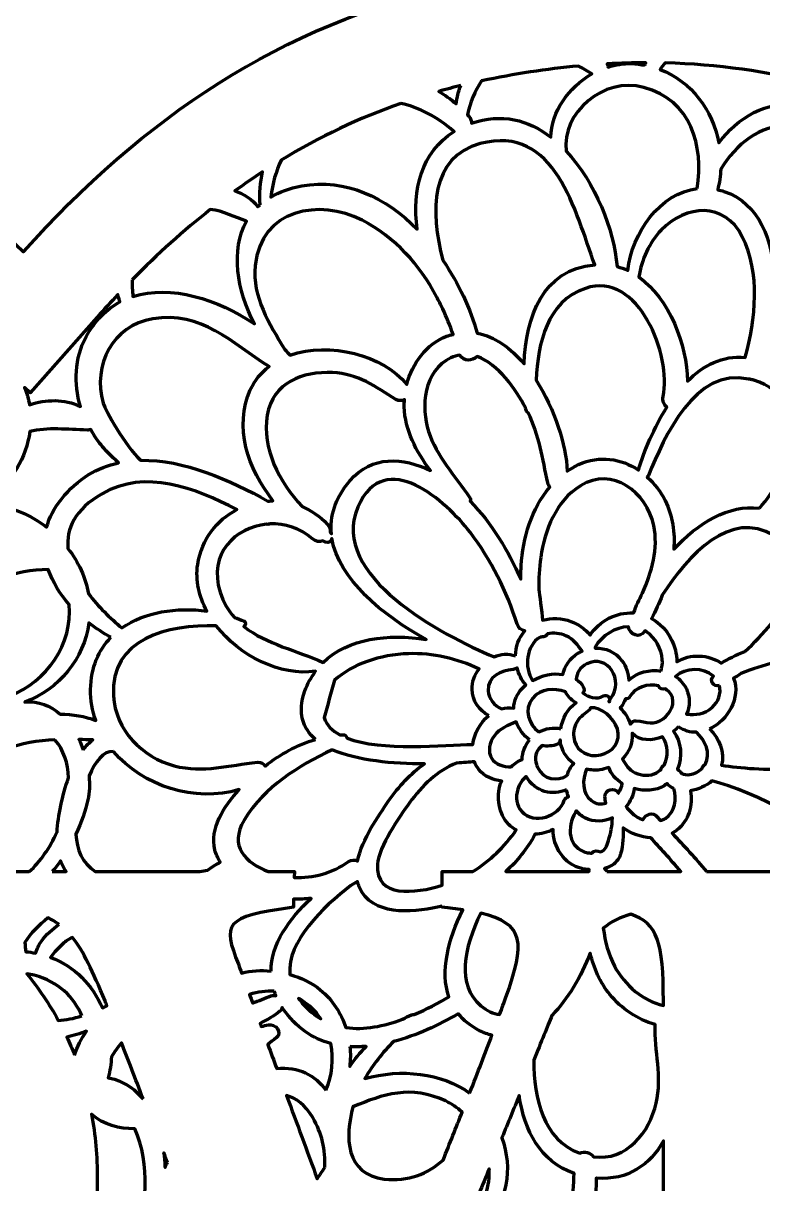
# Model space of a CAD drawing. Extents: x -491 to 5386, y -726 to 879.
# Drawn here: x 3975 to 4216.6, y -333.8 to 45.5 of the extents above; entities that cross this region are included whole.
import ezdxf

# ---------------------------------------------------------------- set-up
doc = ezdxf.new("R2010")
doc.units = 0
doc.header["$MEASUREMENT"] = 0
doc.layers.add('Layer 1', color=7, linetype='Continuous', lineweight=0)

# ---------------------------------------------------------------- blocks, each defined once
blk = doc.blocks.new('Block_2')
at = {"layer": 'Layer 1', "color": 250, "lineweight": 70, "true_color": 0x231f20}
for points, knots in [([(4412.77, -141.17), (4388.6, -13.6), (4297.11, 64.76), (4178.92, 64.76), (4158.4, 64.76), (4137.09, 62.4), (4115.17, 57.52), (4059.67, 45.18), (4013.92, 14.6), (3975.11, -29.24), (3961.27, -16.28), (3950.75, -5.93), (3939.7, 3.82), (3895.66, 42.69), (3834.04, 64.51), (3771.94, 64.51), (3670.83, 64.51), (3568.43, 6.68), (3538.49, -129.48), (3516.86, -227.86), (3541.91, -316.24), (3591.65, -399.45), (3679.93, -547.12), (3812.17, -645.63), (3961.42, -724.11), (3964.51, -725.74), (3968.66, -726.47), (3972.99, -726.47), (3978.8, -726.47), (3984.95, -725.15), (3989.34, -722.88), (4123.92, -653.35), (4243.84, -565.18), (4331.52, -439.6), (4393.74, -350.49), (4434.19, -254.19), (4412.77, -141.17)], [0, 0, 0, 0, 1, 1, 1, 2, 2, 2, 3, 3, 3, 4, 4, 4, 5, 5, 5, 6, 6, 6, 7, 7, 7, 8, 8, 8, 9, 9, 9, 10, 10, 10, 11, 11, 11, 12, 12, 12, 12]), ([(4124.73, 26.69), (4135.38, 28.96), (4145.97, 30.58), (4156.4, 31.54), (4157.83, 30.71), (4159.27, 29.83), (4160.76, 28.94), (4153.08, 24.58), (4147.54, 16.59), (4147.32, 8.3), (4140.04, 13.9), (4131.24, 16.3), (4121.42, 12.83), (4121.41, 13.61), (4121.17, 14.42), (4120.51, 15.17), (4120.38, 15.32), (4120.23, 15.43), (4120.1, 15.57), (4120.92, 19.59), (4122.45, 23.43), (4124.73, 26.69)], [0, 0, 0, 0, 1, 1, 1, 2, 2, 2, 3, 3, 3, 4, 4, 4, 5, 5, 5, 6, 6, 6, 7, 7, 7, 7]), ([(4178.09, 31.8), (4176.67, 32.06), (4175.24, 32.3), (4173.72, 32.35), (4171.06, 32.44), (4168.5, 31.94), (4166.02, 31.19), (4166, 31.54), (4165.92, 31.89), (4165.77, 32.24), (4170, 32.48), (4174.21, 32.6), (4178.37, 32.61), (4178.27, 32.34), (4178.17, 32.07), (4178.09, 31.8)], [0, 0, 0, 0, 1, 1, 1, 2, 2, 2, 3, 3, 3, 4, 4, 4, 5, 5, 5, 5]), ([(4233.84, 25.65), (4234.4, 23.34), (4234.47, 20.83), (4233.9, 18.15), (4233.76, 17.97), (4233.57, 17.85), (4233.44, 17.67), (4231.85, 18.29), (4230.26, 18.74), (4228.72, 18.95), (4217.87, 20.37), (4208.33, 14.73), (4202.24, 6.39), (4200.2, 17.08), (4193.29, 26.54), (4183.01, 30.43), (4183.5, 31.12), (4184.1, 31.84), (4184.73, 32.54), (4201.78, 32.11), (4218.21, 29.79), (4233.84, 25.65)], [0, 0, 0, 0, 1, 1, 1, 2, 2, 2, 3, 3, 3, 4, 4, 4, 5, 5, 5, 6, 6, 6, 7, 7, 7, 7]), ([(4195.17, -8.47), (4182.94, -9.89), (4173.92, -22.99), (4172.48, -35.28), (4171.36, -34.75), (4170.18, -34.35), (4168.97, -34.02), (4167.93, -21.85), (4161.86, -6.47), (4152.37, 3.68), (4150.75, 16.2), (4164.52, 28.15), (4177.69, 24.57), (4193.29, 20.32), (4197.26, 5.56), (4195.17, -8.47)], [0, 0, 0, 0, 1, 1, 1, 2, 2, 2, 3, 3, 3, 4, 4, 4, 5, 5, 5, 5]), ([(4117.91, 25.16), (4117.19, 23.24), (4116.67, 21.24), (4116.38, 19.2), (4114.57, 20.78), (4112.69, 22.12), (4110.75, 23.27), (4113.12, 23.94), (4115.51, 24.58), (4117.91, 25.16)], [0, 0, 0, 0, 1, 1, 1, 2, 2, 2, 3, 3, 3, 3]), ([(4098.34, 19.34), (4104.3, 17.94), (4110.21, 14.98), (4115.58, 10.24), (4115.64, 10.18), (4115.72, 10.17), (4115.78, 10.12), (4104.89, 3.42), (4102.1, -8.93), (4103.64, -21.76), (4093.47, -11.5), (4080.42, -5), (4065.94, -7.62), (4061.93, -8.34), (4058.65, -9.63), (4055.88, -11.27), (4056.37, -6.85), (4057.54, -2.83), (4059.23, 0.77), (4071.79, 8.4), (4084.8, 14.58), (4098.34, 19.34)], [0, 0, 0, 0, 1, 1, 1, 2, 2, 2, 3, 3, 3, 4, 4, 4, 5, 5, 5, 6, 6, 6, 7, 7, 7, 7]), ([(4124.3, 6.18), (4148.82, 12.67), (4155.28, -16.03), (4161.69, -33.41), (4144.42, -34.89), (4139.28, -50.63), (4138.59, -65.8), (4134.24, -60.64), (4129.05, -56.87), (4123.31, -55.81), (4121.12, -47.87), (4117.23, -39.48), (4112.05, -31.94), (4107.9, -15.92), (4107.88, 1.83), (4124.3, 6.18)], [0, 0, 0, 0, 1, 1, 1, 2, 2, 2, 3, 3, 3, 4, 4, 4, 5, 5, 5, 5]), ([(4220.38, -38.29), (4219.8, -25.42), (4215.56, -13.34), (4203.87, -9.43), (4203.18, -9.2), (4202.51, -9.07), (4201.84, -8.91), (4202.42, -6.68), (4202.74, -4.4), (4202.86, -2.12), (4207.76, 5.85), (4215.55, 12.4), (4225.26, 12.11), (4231.01, 11.94), (4236.13, 8.89), (4239.71, 4.54), (4243.64, -0.23), (4243.44, -4.81), (4243.75, -10.43), (4233.82, -16.26), (4225.53, -26.81), (4220.38, -38.29)], [0, 0, 0, 0, 1, 1, 1, 2, 2, 2, 3, 3, 3, 4, 4, 4, 5, 5, 5, 6, 6, 6, 7, 7, 7, 7]), ([(4052.37, -13.8), (4052.12, -14.02), (4051.83, -14.21), (4051.59, -14.44), (4049.7, -11.97), (4047.09, -10.3), (4044.1, -9.29), (4047.08, -7.13), (4050.09, -5.05), (4053.13, -3.07), (4052.4, -6.46), (4052.12, -10.06), (4052.37, -13.8)], [0, 0, 0, 0, 1, 1, 1, 2, 2, 2, 3, 3, 3, 4, 4, 4, 4]), ([(4113.26, -56.78), (4106.62, -59.32), (4102.09, -65.65), (4100.3, -72.52), (4092.56, -62.78), (4075.01, -58.5), (4062.17, -62.96), (4061.64, -62.34), (4061.02, -61.74), (4060.45, -61.13), (4055.37, -52.75), (4049.73, -43.99), (4050.76, -33.71), (4052.62, -15.25), (4071.77, -11.66), (4085.66, -18.84), (4096.48, -24.43), (4104.52, -33.49), (4110.12, -43.96), (4110.72, -45.28), (4111.35, -46.54), (4112, -47.78), (4113.27, -50.52), (4114.45, -53.31), (4115.41, -56.18), (4114.69, -56.36), (4113.99, -56.5), (4113.26, -56.78)], [0, 0, 0, 0, 1, 1, 1, 2, 2, 2, 3, 3, 3, 4, 4, 4, 5, 5, 5, 6, 6, 6, 7, 7, 7, 8, 8, 8, 9, 9, 9, 9]), ([(4209.86, -24.24), (4215.88, -36.04), (4214.26, -51.15), (4210.83, -63.73), (4203.45, -62.96), (4197.14, -66.27), (4191.92, -71.5), (4191.85, -59.39), (4186.01, -44.47), (4176.04, -37.4), (4177.05, -31.72), (4179.33, -26.33), (4183.4, -22.11), (4191.55, -13.66), (4204.03, -12.82), (4209.86, -24.24)], [0, 0, 0, 0, 1, 1, 1, 2, 2, 2, 3, 3, 3, 4, 4, 4, 5, 5, 5, 5]), ([(4010.6, -38.29), (4018.91, -29.85), (4027.4, -22.2), (4036.1, -15.34), (4040.41, -15.76), (4043.99, -17.91), (4047.95, -19.14), (4042.69, -28.56), (4044.75, -41.76), (4050.49, -52.75), (4038.58, -44.67), (4023.17, -39.8), (4010.83, -43.79), (4010.6, -41.95), (4010.52, -40.11), (4010.6, -38.29)], [0, 0, 0, 0, 1, 1, 1, 2, 2, 2, 3, 3, 3, 4, 4, 4, 5, 5, 5, 5]), ([(4184.04, -76.42), (4183.72, -77.95), (4184.31, -79.16), (4185.23, -79.98), (4180.99, -86.65), (4177.86, -94.24), (4175.92, -100.5), (4170.31, -96.75), (4163.32, -95.58), (4156.4, -98.74), (4155.08, -99.34), (4153.87, -100.1), (4152.7, -100.89), (4152.34, -92.32), (4148.58, -80.58), (4142.52, -71.16), (4143.19, -58.87), (4146, -45.49), (4158.6, -41.15), (4176.22, -35.07), (4186.78, -63.41), (4184.04, -76.42)], [0, 0, 0, 0, 1, 1, 1, 2, 2, 2, 3, 3, 3, 4, 4, 4, 5, 5, 5, 6, 6, 6, 7, 7, 7, 7]), ([(3999.17, -50.54), (4001.4, -48.02), (4003.64, -45.57), (4005.9, -43.17), (4006.09, -43.97), (4006.31, -44.77), (4006.58, -45.55), (4002.24, -47.88), (3998.45, -51.57), (3995.56, -56.92), (3991.72, -64.05), (3991.44, -72.21), (3993.69, -79.71), (3988.34, -77.26), (3982.47, -77.34), (3977, -79.16), (3976.68, -77.27), (3976.16, -75.4), (3975.44, -73.57), (3975.44, -73.57), (3977.26, -75.28), (3977.26, -75.28), (3977.26, -75.28), (3999.17, -50.54), (3999.17, -50.54)], [0, 0, 0, 0, 1, 1, 1, 2, 2, 2, 3, 3, 3, 4, 4, 4, 5, 5, 5, 6, 6, 6, 7, 7, 7, 8, 8, 8, 8]), ([(4017.3, -51.07), (4033.01, -48.31), (4043.33, -59.07), (4055.27, -66.67), (4052.71, -68.65), (4050.57, -71.15), (4049.15, -74.32), (4043.8, -86.21), (4048.27, -100.12), (4056.57, -110.54), (4056, -110.54), (4055.45, -110.65), (4054.89, -110.68), (4042.63, -103.77), (4027.41, -97.01), (4013.32, -97.33), (4008.15, -92.39), (4001.85, -81.08), (4001.15, -78.67), (3997.5, -66.06), (4004.15, -53.37), (4017.3, -51.07)], [0, 0, 0, 0, 1, 1, 1, 2, 2, 2, 3, 3, 3, 4, 4, 4, 5, 5, 5, 6, 6, 6, 7, 7, 7, 7]), ([(4146.35, -104.73), (4146.48, -105.29), (4146.73, -105.72), (4147.03, -106.07), (4141.1, -113.09), (4138.14, -122.82), (4137.66, -131.75), (4137.61, -132.66), (4137.53, -134.24), (4137.49, -136.13), (4133.43, -126.79), (4127.97, -117.93), (4120.98, -110.68), (4121.11, -110.29), (4121.08, -109.84), (4120.76, -109.38), (4116.01, -102.47), (4110.02, -96), (4107.37, -87.86), (4104.81, -80), (4105.83, -67.85), (4114.65, -63.83), (4115.66, -63.36), (4116.65, -63.1), (4117.64, -62.94), (4118.88, -65.08), (4121.67, -64.97), (4123.26, -63.43), (4130.22, -65.81), (4135.89, -74.18), (4139.08, -80.12), (4139.1, -80.27), (4139.11, -80.44), (4139.13, -80.59), (4139.19, -81.17), (4139.51, -81.54), (4139.91, -81.79), (4143.54, -89.14), (4144.59, -96.79), (4146.35, -104.73)], [0, 0, 0, 0, 1, 1, 1, 2, 2, 2, 3, 3, 3, 4, 4, 4, 5, 5, 5, 6, 6, 6, 7, 7, 7, 8, 8, 8, 9, 9, 9, 10, 10, 10, 11, 11, 11, 12, 12, 12, 13, 13, 13, 13]), ([(4076.05, -68.66), (4084.29, -69.01), (4090.09, -73.29), (4096.73, -77.43), (4097.63, -77.98), (4098.66, -77.91), (4099.53, -77.48), (4099.48, -78.28), (4099.41, -79.07), (4099.44, -79.86), (4099.69, -87.4), (4103.28, -94.51), (4108.01, -100.69), (4099.19, -96.35), (4088.77, -95.57), (4081.67, -104.01), (4076.75, -109.85), (4075.11, -115.69), (4075.65, -121.34), (4075.56, -121.16), (4075.43, -121), (4075.28, -120.85), (4075.37, -119.99), (4075.13, -119.06), (4074.32, -118.21), (4071.85, -115.61), (4069.03, -113.74), (4066.06, -112.47), (4058.55, -104.25), (4052.9, -93.57), (4054.71, -82.6), (4056.48, -71.78), (4066.28, -68.24), (4076.05, -68.66)], [0, 0, 0, 0, 1, 1, 1, 2, 2, 2, 3, 3, 3, 4, 4, 4, 5, 5, 5, 6, 6, 6, 7, 7, 7, 8, 8, 8, 9, 9, 9, 10, 10, 10, 11, 11, 11, 11]), ([(4215.46, -113.01), (4205.4, -111.64), (4195.35, -117.89), (4187.49, -126.38), (4187.91, -120.99), (4187.22, -115.6), (4184.67, -110.51), (4183.18, -107.55), (4181.17, -104.97), (4178.84, -102.83), (4178.97, -102.67), (4179.1, -102.51), (4179.19, -102.29), (4184.49, -89.53), (4194.33, -66.88), (4211.94, -70.77), (4212.06, -70.81), (4212.17, -70.82), (4212.29, -70.85), (4212.75, -70.96), (4213.19, -71.01), (4213.66, -71.15), (4234.06, -77.53), (4225.38, -101.84), (4215.46, -113.01)], [0, 0, 0, 0, 1, 1, 1, 2, 2, 2, 3, 3, 3, 4, 4, 4, 5, 5, 5, 6, 6, 6, 7, 7, 7, 8, 8, 8, 8]), ([(3995.94, -87.44), (3996.34, -87.45), (3996.7, -87.4), (3997.02, -87.29), (3998.03, -89.05), (3999.14, -90.75), (4000.42, -92.31), (4001.59, -93.72), (4003.69, -96.02), (4006.14, -98.14), (3999.26, -99.66), (3992.84, -103.27), (3987.45, -109.99), (3985.01, -113.01), (3983.48, -116.11), (3982.63, -119.21), (3977.45, -115.19), (3971.28, -112.51), (3964.91, -111.94), (3964.6, -111.16), (3964.35, -110.37), (3964.17, -109.56), (3971.28, -104.4), (3975.99, -96.41), (3977.13, -87.95), (3982.84, -86.45), (3989.45, -87.3), (3995.94, -87.44)], [0, 0, 0, 0, 1, 1, 1, 2, 2, 2, 3, 3, 3, 4, 4, 4, 5, 5, 5, 6, 6, 6, 7, 7, 7, 8, 8, 8, 9, 9, 9, 9]), ([(4135.79, -161.29), (4133.45, -160.39), (4130.98, -160.64), (4128.77, -161.59), (4111.97, -154.57), (4074.7, -135.02), (4084.3, -112.69), (4093.05, -92.33), (4113.39, -110.99), (4120.95, -120.85), (4127.91, -129.94), (4132.88, -140.01), (4136.34, -150.92), (4136.76, -152.26), (4137.79, -152.9), (4138.88, -153.03), (4136.82, -155.34), (4135.82, -158.28), (4135.79, -161.29)], [0, 0, 0, 0, 1, 1, 1, 2, 2, 2, 3, 3, 3, 4, 4, 4, 5, 5, 5, 6, 6, 6, 6]), ([(4000.73, -108.27), (4014.95, -100.05), (4030.98, -106.37), (4044.8, -113.46), (4038.31, -116.84), (4033.24, -123.03), (4031.98, -131.42), (4031.19, -136.67), (4032.42, -141.86), (4034.94, -146.61), (4025.15, -145.3), (4014.67, -146.88), (4007.21, -152.11), (4003.34, -148.91), (3999.46, -145.1), (3996.32, -141), (3995.4, -135.66), (3993, -130.56), (3989.59, -126.15), (3988.96, -119.7), (3991.85, -113.4), (4000.73, -108.27)], [0, 0, 0, 0, 1, 1, 1, 2, 2, 2, 3, 3, 3, 4, 4, 4, 5, 5, 5, 6, 6, 6, 7, 7, 7, 7]), ([(4180.93, -118.61), (4182.57, -126.23), (4180.31, -133.7), (4177.28, -140.76), (4176.14, -142.91), (4175.19, -145.02), (4174.43, -147.04), (4174.4, -147.1), (4174.37, -147.17), (4174.34, -147.23), (4168.76, -146.89), (4163.22, -149.82), (4160.16, -154.49), (4158.57, -152.43), (4156.13, -150.85), (4153.91, -149.99), (4150.95, -148.83), (4147.64, -148.72), (4144.61, -149.62), (4144.49, -146.73), (4143.48, -140.93), (4143.45, -139.69), (4143.36, -136.1), (4143.53, -132.6), (4144.05, -129.05), (4145.34, -120.12), (4148.93, -110.62), (4157.03, -105.63), (4167.52, -99.16), (4178.6, -107.78), (4180.93, -118.61)], [0, 0, 0, 0, 1, 1, 1, 2, 2, 2, 3, 3, 3, 4, 4, 4, 5, 5, 5, 6, 6, 6, 7, 7, 7, 8, 8, 8, 9, 9, 9, 10, 10, 10, 10]), ([(4210.71, -159.84), (4207.75, -160.96), (4205.1, -162.23), (4202.97, -163.64), (4198.79, -160.74), (4192.81, -160.47), (4188.53, -163.21), (4188.48, -161.86), (4188.3, -160.54), (4188.02, -159.4), (4186.94, -155.07), (4184.16, -151.2), (4180.26, -149.02), (4181.53, -146.57), (4182.69, -144), (4183.74, -141.37), (4192.26, -128.23), (4206, -113.25), (4220.27, -121.92), (4235.59, -131.24), (4222.66, -148.92), (4210.71, -159.84)], [0, 0, 0, 0, 1, 1, 1, 2, 2, 2, 3, 3, 3, 4, 4, 4, 5, 5, 5, 6, 6, 6, 7, 7, 7, 7]), ([(4069.53, -123), (4070.62, -123.95), (4071.84, -124.04), (4072.88, -123.68), (4073.15, -123.81), (4073.42, -123.96), (4073.7, -124.08), (4074.83, -124.55), (4075.58, -123.85), (4075.81, -122.93), (4078.07, -136.1), (4092.34, -148.04), (4106.64, -155.94), (4094.34, -153.87), (4081.06, -155.56), (4072.96, -163.37), (4064.61, -159.59), (4054.34, -157.39), (4047.09, -151.66), (4047.69, -151.15), (4047.92, -150.24), (4047, -149.85), (4046.02, -149.43), (4045, -149.07), (4043.97, -148.71), (4041.96, -146.46), (4040.33, -143.78), (4039.29, -140.43), (4035.39, -127.86), (4044.21, -119.24), (4054.45, -118.25), (4054.84, -118.29), (4055.21, -118.23), (4055.57, -118.13), (4060.39, -117.94), (4065.42, -119.43), (4069.53, -123)], [0, 0, 0, 0, 1, 1, 1, 2, 2, 2, 3, 3, 3, 4, 4, 4, 5, 5, 5, 6, 6, 6, 7, 7, 7, 8, 8, 8, 9, 9, 9, 10, 10, 10, 11, 11, 11, 12, 12, 12, 12]), ([(3970.62, -174.25), (3975.14, -160.73), (3967.53, -151.15), (3956.56, -145.96), (3961.72, -136.91), (3972.4, -132.96), (3983.17, -133.07), (3984.58, -137.12), (3986.97, -140.97), (3989.98, -144.41), (3991.25, -157.32), (3982.72, -169.74), (3970.62, -174.25)], [0, 0, 0, 0, 1, 1, 1, 2, 2, 2, 3, 3, 3, 4, 4, 4, 4]), ([(4003.65, -155.17), (3999.66, -159.29), (3997.1, -164.9), (3996.98, -172.26), (3996.93, -175.85), (3997.57, -179.2), (3998.68, -182.35), (3995.18, -181), (3991.21, -180.35), (3987.05, -180.31), (3983.87, -177.55), (3979.99, -175.96), (3975.54, -176.38), (3986.59, -172.23), (3994.8, -162.15), (3996.46, -150.49), (3998.73, -152.26), (4001.15, -153.84), (4003.65, -155.17)], [0, 0, 0, 0, 1, 1, 1, 2, 2, 2, 3, 3, 3, 4, 4, 4, 5, 5, 5, 6, 6, 6, 6]), ([(4070.47, -188.55), (4064.49, -190.29), (4058.95, -193.41), (4053.99, -197.25), (4053.52, -196.47), (4052.71, -195.94), (4051.57, -196.04), (4042.11, -196.89), (4033.9, -199.73), (4024.3, -197.18), (4013.81, -194.4), (4005.15, -185.44), (4004.43, -174.33), (4003.22, -155.64), (4022.34, -151.01), (4038, -151.41), (4045.64, -161.28), (4058.96, -167.95), (4070.5, -166.28), (4069.09, -168.19), (4067.84, -170.26), (4066.98, -172.73), (4064.48, -179.91), (4066.28, -184.97), (4070.47, -188.55)], [0, 0, 0, 0, 1, 1, 1, 2, 2, 2, 3, 3, 3, 4, 4, 4, 5, 5, 5, 6, 6, 6, 7, 7, 7, 8, 8, 8, 8]), ([(4143.8, -155.1), (4144.26, -155.1), (4144.75, -155.05), (4145.28, -154.9), (4145.71, -154.78), (4146.02, -154.45), (4146.25, -154.06), (4148.24, -153.61), (4150.4, -153.88), (4152.28, -154.69), (4154.86, -155.79), (4156.02, -157.73), (4157.57, -159.72), (4157.1, -159.92), (4156.62, -160.14), (4156.18, -160.41), (4153.64, -161.97), (4151.84, -164.55), (4151.28, -167.32), (4148.01, -166.81), (4144.37, -167.62), (4141.38, -169.3), (4138.56, -164.88), (4139.17, -158.03), (4143.8, -155.1)], [0, 0, 0, 0, 1, 1, 1, 2, 2, 2, 3, 3, 3, 4, 4, 4, 5, 5, 5, 6, 6, 6, 7, 7, 7, 8, 8, 8, 8]), ([(4183.32, -166.2), (4179.58, -165.6), (4175.54, -166.6), (4172.83, -169.18), (4172.67, -166.95), (4171.95, -164.75), (4170.53, -162.83), (4168.41, -159.97), (4165.14, -158.6), (4161.83, -158.71), (4161.83, -158.6), (4161.79, -158.5), (4161.78, -158.4), (4164.09, -154.57), (4168.36, -151.86), (4172.72, -151.75), (4172.97, -154.3), (4176.46, -155.88), (4178.04, -153.1), (4178.04, -153.1), (4178.04, -153.1), (4178.04, -153.1), (4178.22, -153.2), (4178.4, -153.25), (4178.57, -153.36), (4181.55, -155.32), (4183.42, -158.89), (4183.74, -162.41), (4183.86, -163.75), (4183.63, -164.99), (4183.32, -166.2)], [0, 0, 0, 0, 1, 1, 1, 2, 2, 2, 3, 3, 3, 4, 4, 4, 5, 5, 5, 6, 6, 6, 7, 7, 7, 8, 8, 8, 9, 9, 9, 10, 10, 10, 10]), ([(4127.04, -180.77), (4124.27, -183.06), (4122.35, -186.61), (4121.83, -190.19), (4112.41, -190.48), (4091.99, -192.42), (4080.75, -188.16), (4080.54, -187.52), (4080.01, -186.97), (4079.27, -187.01), (4078.99, -187.02), (4078.71, -187.07), (4078.43, -187.1), (4075.86, -185.72), (4074, -183.89), (4073.27, -181.44), (4074.41, -177.36), (4075.54, -173.29), (4076.67, -169.21), (4079.81, -166.49), (4083.35, -164.45), (4087.29, -163.08), (4091.61, -161.5), (4096.21, -160.7), (4100.8, -160.54), (4108.83, -160.25), (4116.62, -162.21), (4123.89, -165.5), (4122.43, -167.42), (4121.5, -169.71), (4121.58, -172.12), (4121.7, -176.01), (4123.97, -179.07), (4127.04, -180.77)], [0, 0, 0, 0, 1, 1, 1, 2, 2, 2, 3, 3, 3, 4, 4, 4, 5, 5, 5, 6, 6, 6, 7, 7, 7, 8, 8, 8, 9, 9, 9, 10, 10, 10, 11, 11, 11, 11]), ([(4166.97, -175.02), (4166.67, -175.42), (4166.55, -175.84), (4166.52, -176.25), (4166.45, -176.23), (4166.4, -176.19), (4166.33, -176.17), (4166.87, -175.07), (4165.87, -173.63), (4164.51, -174.35), (4162.22, -175.56), (4159.65, -174.91), (4157.82, -173.31), (4158.22, -172.73), (4158.36, -171.98), (4157.94, -171.33), (4157.3, -170.36), (4156.52, -169.57), (4155.65, -168.95), (4155.64, -166.86), (4156.98, -164.95), (4159.04, -163.9), (4166.02, -160.36), (4171.26, -169.5), (4166.97, -175.02)], [0, 0, 0, 0, 1, 1, 1, 2, 2, 2, 3, 3, 3, 4, 4, 4, 5, 5, 5, 6, 6, 6, 7, 7, 7, 8, 8, 8, 8]), ([(4199.2, -185.15), (4205.11, -182.39), (4209.5, -174.88), (4206.99, -168.58), (4207.78, -168.1), (4208.59, -167.59), (4209.41, -167.03), (4216.78, -164.09), (4224.18, -162.02), (4232.36, -162.33), (4242.56, -162.72), (4258.08, -167.07), (4255.56, -180.52), (4253.37, -192.24), (4241.76, -196.68), (4229.27, -197.92), (4228.86, -197.89), (4228.42, -197.83), (4228.02, -197.8), (4227.33, -197.74), (4226.8, -197.91), (4226.34, -198.15), (4217.8, -198.68), (4209.15, -197.89), (4203.07, -197.03), (4204.19, -192.74), (4202.39, -188.31), (4199.2, -185.15)], [0, 0, 0, 0, 1, 1, 1, 2, 2, 2, 3, 3, 3, 4, 4, 4, 5, 5, 5, 6, 6, 6, 7, 7, 7, 8, 8, 8, 9, 9, 9, 9]), ([(4136.03, -174.7), (4135.5, -175.88), (4135.24, -177.13), (4135.21, -178.39), (4133.82, -178.14), (4132.47, -178.25), (4131.19, -178.6), (4128.87, -177.44), (4127.02, -175.25), (4126.86, -172.65), (4126.58, -167.85), (4131.09, -166.07), (4135.04, -165.7), (4135.5, -165.65), (4135.92, -165.44), (4136.28, -165.16), (4136.84, -167.21), (4137.78, -169.16), (4139.2, -170.77), (4137.84, -171.89), (4136.71, -173.2), (4136.03, -174.7)], [0, 0, 0, 0, 1, 1, 1, 2, 2, 2, 3, 3, 3, 4, 4, 4, 5, 5, 5, 6, 6, 6, 7, 7, 7, 7]), ([(4202.38, -170.98), (4203.11, -173.56), (4202.01, -176.32), (4200, -178.13), (4197.49, -180.38), (4194.73, -180.59), (4191.68, -180.3), (4192.74, -177.7), (4192.9, -174.79), (4191.61, -172.05), (4190.77, -170.3), (4189.52, -168.94), (4188.02, -167.95), (4191.33, -165.07), (4197.11, -164.95), (4200.45, -167.89), (4198.96, -169.22), (4200.45, -171.57), (4202.38, -170.98)], [0, 0, 0, 0, 1, 1, 1, 2, 2, 2, 3, 3, 3, 4, 4, 4, 5, 5, 5, 6, 6, 6, 6]), ([(4184.03, -181.79), (4180.9, -184.07), (4178.61, -182.82), (4175.25, -182.44), (4174.4, -182.34), (4173.68, -182.87), (4173.29, -183.58), (4172.62, -181.52), (4171.47, -179.67), (4169.93, -178.29), (4169.98, -178.23), (4170.04, -178.21), (4170.09, -178.15), (4170.78, -177.26), (4171.31, -176.29), (4171.75, -175.29), (4172.3, -175.31), (4172.84, -175.17), (4173.16, -174.58), (4174.8, -171.52), (4179.02, -170.18), (4182.48, -171.06), (4182.77, -171.99), (4183.82, -172.32), (4184.78, -172.07), (4185.45, -172.54), (4186.06, -173.08), (4186.52, -173.81), (4188.32, -176.67), (4186.47, -180.01), (4184.03, -181.79)], [0, 0, 0, 0, 1, 1, 1, 2, 2, 2, 3, 3, 3, 4, 4, 4, 5, 5, 5, 6, 6, 6, 7, 7, 7, 8, 8, 8, 9, 9, 9, 10, 10, 10, 10]), ([(4150.57, -185.11), (4148.2, -184.52), (4145.63, -184.96), (4143.44, -186.12), (4140.08, -183.68), (4138.42, -178.77), (4141.31, -175.23), (4144.31, -171.57), (4148.25, -171.91), (4152.1, -172.96), (4152.22, -173.18), (4152.29, -173.41), (4152.43, -173.63), (4153.24, -174.87), (4154.35, -175.88), (4155.61, -176.65), (4152.83, -178.23), (4151.14, -181.75), (4150.57, -185.11)], [0, 0, 0, 0, 1, 1, 1, 2, 2, 2, 3, 3, 3, 4, 4, 4, 5, 5, 5, 6, 6, 6, 6]), ([(4156.01, -182.59), (4157.01, -180.92), (4158.58, -180.23), (4159.91, -178.91), (4160.11, -178.71), (4160.18, -178.46), (4160.27, -178.22), (4160.72, -178.26), (4161.17, -178.23), (4161.62, -178.21), (4165.35, -179.18), (4168.98, -182.6), (4169.34, -186.58), (4169.72, -190.79), (4166.08, -193.64), (4162.16, -193.82), (4158.39, -193.99), (4155.17, -191.63), (4154.8, -187.77), (4154.63, -185.99), (4155.08, -184.12), (4156.01, -182.59)], [0, 0, 0, 0, 1, 1, 1, 2, 2, 2, 3, 3, 3, 4, 4, 4, 5, 5, 5, 6, 6, 6, 7, 7, 7, 7]), ([(4140.38, -188.71), (4138.8, -190.56), (4138.03, -192.81), (4137.95, -195.12), (4136.61, -195.56), (4135.44, -196.44), (4134.4, -197.47), (4131.91, -197.63), (4129.21, -196.67), (4128.02, -194.78), (4126.61, -192.53), (4127.37, -189.48), (4128.81, -187.45), (4130.67, -184.83), (4133.29, -184.09), (4136.01, -182.84), (4136.89, -185.15), (4138.43, -187.26), (4140.38, -188.71)], [0, 0, 0, 0, 1, 1, 1, 2, 2, 2, 3, 3, 3, 4, 4, 4, 5, 5, 5, 6, 6, 6, 6]), ([(4189.02, -184.4), (4190.88, -185.76), (4192.88, -186.28), (4194.87, -186.23), (4197.76, -189), (4199.76, -193.03), (4197.72, -196.74), (4197.27, -197.06), (4196.96, -197.53), (4196.74, -198.03), (4195.69, -199.1), (4194.23, -199.82), (4192.78, -200.03), (4191.77, -200.19), (4190.91, -200.01), (4190.1, -199.71), (4189.65, -199.22), (4189.22, -198.72), (4188.67, -198.31), (4190.35, -194.28), (4190.03, -189.39), (4187.41, -185.86), (4187.99, -185.42), (4188.52, -184.92), (4189.02, -184.4)], [0, 0, 0, 0, 1, 1, 1, 2, 2, 2, 3, 3, 3, 4, 4, 4, 5, 5, 5, 6, 6, 6, 7, 7, 7, 8, 8, 8, 8]), ([(3985.34, -188.65), (3988.23, -192), (3989.6, -196.36), (3989.82, -201.08), (3987.66, -206.93), (3986.36, -213.57), (3986.02, -218.86), (3983.72, -223.94), (3980.55, -228.51), (3976.96, -231.76), (3976.96, -231.76), (3967.56, -231.76), (3967.56, -231.76), (3969.61, -221.25), (3964.32, -210.22), (3956.22, -202.08), (3963.46, -192.11), (3974.17, -189.21), (3985.34, -188.65)], [0, 0, 0, 0, 1, 1, 1, 2, 2, 2, 3, 3, 3, 4, 4, 4, 5, 5, 5, 6, 6, 6, 6]), ([(3994.56, -191.92), (3994.15, -190.78), (3993.68, -189.66), (3993.16, -188.57), (3994.69, -188.61), (3996.22, -188.67), (3997.74, -188.74), (3996.61, -189.54), (3995.55, -190.63), (3994.56, -191.92)], [0, 0, 0, 0, 1, 1, 1, 2, 2, 2, 3, 3, 3, 3]), ([(4152.68, -200.35), (4149.48, -202.33), (4144.98, -201.86), (4142.94, -197.66), (4142.76, -197.29), (4142.72, -196.97), (4142.61, -196.62), (4142.59, -196.38), (4142.52, -196.19), (4142.42, -195.98), (4141.94, -193.7), (4142.85, -191.84), (4144.48, -190.57), (4146.11, -190.89), (4147.83, -190.79), (4149.56, -190.08), (4150.23, -189.8), (4150.44, -189.23), (4150.4, -188.7), (4150.41, -188.84), (4150.41, -189), (4150.43, -189.13), (4150.87, -192.31), (4152.52, -194.84), (4154.83, -196.48), (4153.74, -197.54), (4153.07, -198.89), (4152.68, -200.35)], [0, 0, 0, 0, 1, 1, 1, 2, 2, 2, 3, 3, 3, 4, 4, 4, 5, 5, 5, 6, 6, 6, 7, 7, 7, 8, 8, 8, 9, 9, 9, 9]), ([(4173.92, -186.58), (4173.92, -186.57), (4173.91, -186.56), (4173.91, -186.55), (4176.34, -189.21), (4180.44, -189.05), (4183.86, -187.76), (4185.63, -190.42), (4185.89, -194.23), (4184.3, -196.99), (4183.85, -197.28), (4183.52, -197.74), (4183.34, -198.27), (4182.92, -198.71), (4182.44, -199.12), (4181.87, -199.44), (4179.74, -200.67), (4177.08, -200.46), (4174.92, -199.44), (4172.73, -198.4), (4171.72, -196.79), (4170.73, -194.89), (4172.85, -192.77), (4174.15, -189.89), (4173.92, -186.58)], [0, 0, 0, 0, 1, 1, 1, 2, 2, 2, 3, 3, 3, 4, 4, 4, 5, 5, 5, 6, 6, 6, 7, 7, 7, 8, 8, 8, 8]), ([(4004.45, -192.5), (4014.03, -203.82), (4031.13, -209.35), (4045.56, -204.94), (4040.39, -210.56), (4035.9, -217.69), (4037.58, -224.71), (4037.92, -226.13), (4038.58, -227.42), (4039.35, -228.66), (4038, -229.45), (4036.6, -230.32), (4035.15, -231.28), (4034.34, -231.43), (4033.53, -231.59), (4032.72, -231.76), (4032.72, -231.76), (3998.51, -231.76), (3998.51, -231.76), (3994.24, -228.99), (3992.42, -224.52), (3992.17, -219.58), (3994.05, -215.6), (3995.4, -211.66), (3996.11, -208.35), (3996.63, -205.94), (3996.74, -203.25), (3996.48, -200.48), (3998.45, -196.02), (4001.14, -192.18), (4004.45, -192.5)], [0, 0, 0, 0, 1, 1, 1, 2, 2, 2, 3, 3, 3, 4, 4, 4, 5, 5, 5, 6, 6, 6, 7, 7, 7, 8, 8, 8, 9, 9, 9, 10, 10, 10, 10]), ([(4075.95, -191.92), (4084.11, -195.55), (4095.85, -196.56), (4106.03, -196.58), (4101.53, -199.64), (4097.71, -203.83), (4094.35, -208.68), (4090.99, -213.53), (4085.68, -221.11), (4084.23, -228.32), (4083.34, -227.89), (4082.27, -227.84), (4081.16, -228.59), (4075.86, -232.16), (4069.76, -234.03), (4063.51, -233.65), (4063.51, -233.65), (4063.56, -231.76), (4063.56, -231.76), (4063.56, -231.76), (4055.02, -231.76), (4055.02, -231.76), (4047.65, -228.93), (4042.05, -223.38), (4047.17, -214.91), (4053.89, -203.78), (4064.68, -197.4), (4075.95, -191.92)], [0, 0, 0, 0, 1, 1, 1, 2, 2, 2, 3, 3, 3, 4, 4, 4, 5, 5, 5, 6, 6, 6, 7, 7, 7, 8, 8, 8, 9, 9, 9, 9]), ([(4133.58, -216.36), (4134.33, -217.11), (4135.17, -217.68), (4136.05, -218.15), (4132.1, -223.64), (4127.53, -228.27), (4121.86, -231.76), (4121.86, -231.76), (4111.84, -231.76), (4111.84, -231.76), (4111.84, -231.76), (4111.84, -236.23), (4111.84, -236.23), (4103.02, -238.94), (4090.02, -240.58), (4090.73, -229.38), (4091.1, -223.45), (4097.86, -213.95), (4101.18, -209.31), (4105.29, -203.56), (4110.22, -198.88), (4116.55, -196.28), (4118.77, -196.15), (4120.75, -195.99), (4122.35, -195.84), (4122.7, -196.74), (4123.13, -197.61), (4123.76, -198.39), (4125.62, -200.68), (4128.42, -201.93), (4131.28, -202.18), (4131.18, -202.43), (4131.03, -202.68), (4130.94, -202.93), (4129.45, -207.41), (4130.13, -212.94), (4133.58, -216.36)], [0, 0, 0, 0, 1, 1, 1, 2, 2, 2, 3, 3, 3, 4, 4, 4, 5, 5, 5, 6, 6, 6, 7, 7, 7, 8, 8, 8, 9, 9, 9, 10, 10, 10, 11, 11, 11, 12, 12, 12, 12]), ([(4152.48, -205), (4152.6, -205.8), (4152.82, -206.59), (4153.09, -207.37), (4152.53, -207.4), (4151.99, -207.65), (4151.74, -208.41), (4150.02, -213.71), (4141.89, -216.59), (4137.81, -212.13), (4136.01, -210.16), (4135.79, -207.35), (4136.51, -204.87), (4137.04, -203.02), (4138.05, -201.79), (4139.29, -200.68), (4142.24, -205.92), (4148.01, -206.96), (4152.48, -205)], [0, 0, 0, 0, 1, 1, 1, 2, 2, 2, 3, 3, 3, 4, 4, 4, 5, 5, 5, 6, 6, 6, 6]), ([(4165, -207.18), (4165.01, -207.94), (4165.12, -208.68), (4165.27, -209.4), (4163.76, -209.86), (4162.13, -209.71), (4160.64, -208.56), (4157.38, -206.06), (4157.6, -201.71), (4159.03, -198.3), (4160.39, -198.6), (4161.83, -198.69), (4163.3, -198.5), (4164.32, -198.37), (4165.29, -198.09), (4166.23, -197.74), (4166.97, -199.93), (4168.63, -201.65), (4170.66, -202.92), (4170.5, -204.05), (4170.04, -205.17), (4169.39, -206.17), (4169.36, -206.12), (4169.33, -206.07), (4169.3, -206.01), (4168.2, -203.99), (4164.98, -204.92), (4165, -207.18)], [0, 0, 0, 0, 1, 1, 1, 2, 2, 2, 3, 3, 3, 4, 4, 4, 5, 5, 5, 6, 6, 6, 7, 7, 7, 8, 8, 8, 9, 9, 9, 9]), ([(4187.5, -204.64), (4188.69, -207.99), (4187.75, -212.32), (4184.79, -214.37), (4184.29, -214.72), (4183.72, -214.9), (4183.17, -215.08), (4182.83, -214.7), (4182.46, -214.31), (4182.13, -213.93), (4180.52, -212.07), (4178.26, -213.06), (4177.42, -214.8), (4176.76, -214.55), (4176.12, -214.27), (4175.54, -213.93), (4174.01, -213.02), (4172.9, -211.84), (4171.95, -210.52), (4173.3, -208.8), (4174.28, -206.78), (4174.53, -204.62), (4177.93, -205.55), (4181.64, -205.36), (4184.35, -203.68), (4184.7, -203.46), (4184.98, -203.18), (4185.29, -202.93), (4185.9, -203.7), (4186.67, -204.23), (4187.5, -204.64)], [0, 0, 0, 0, 1, 1, 1, 2, 2, 2, 3, 3, 3, 4, 4, 4, 5, 5, 5, 6, 6, 6, 7, 7, 7, 8, 8, 8, 9, 9, 9, 10, 10, 10, 10]), ([(4198.15, -231.76), (4194.65, -227.39), (4190.72, -223.28), (4186.92, -219.22), (4187.42, -218.95), (4187.91, -218.68), (4188.37, -218.32), (4192.38, -215.23), (4193.84, -209.98), (4192.91, -205.33), (4195.49, -204.95), (4198.08, -203.75), (4199.97, -202.11), (4212.6, -205.47), (4240.2, -217.19), (4241.43, -231.76), (4241.43, -231.76), (4198.15, -231.76), (4198.15, -231.76)], [0, 0, 0, 0, 1, 1, 1, 2, 2, 2, 3, 3, 3, 4, 4, 4, 5, 5, 5, 6, 6, 6, 6]), ([(4163.56, -225.33), (4162.64, -224.81), (4161.33, -224.86), (4160.74, -225.72), (4160.26, -225.7), (4159.78, -225.68), (4159.31, -225.58), (4152.88, -224.18), (4152.44, -217.13), (4155.4, -212.4), (4155.51, -212.21), (4155.56, -212.03), (4155.62, -211.85), (4156.45, -212.81), (4157.37, -213.66), (4158.47, -214.22), (4161.51, -215.75), (4164.7, -215.46), (4167.45, -214.15), (4167.46, -214.15), (4167.46, -214.16), (4167.47, -214.17), (4167.34, -216.68), (4166.98, -219.14), (4166.15, -221.62), (4165.55, -223.41), (4165.29, -224.69), (4163.56, -225.33)], [0, 0, 0, 0, 1, 1, 1, 2, 2, 2, 3, 3, 3, 4, 4, 4, 5, 5, 5, 6, 6, 6, 7, 7, 7, 8, 8, 8, 9, 9, 9, 9]), ([(4142.03, -219.84), (4142.09, -219.73), (4142.09, -219.64), (4142.13, -219.53), (4144.18, -219.46), (4146.23, -218.94), (4148.07, -218.02), (4147.97, -223.59), (4151.67, -229.35), (4157.43, -230.79), (4158.16, -230.98), (4158.99, -231.08), (4159.85, -231.13), (4159.83, -231.34), (4159.8, -231.55), (4159.78, -231.76), (4159.78, -231.76), (4158.86, -231.76), (4158.86, -231.76), (4158.86, -231.76), (4132.6, -231.76), (4132.6, -231.76), (4136.35, -228.33), (4139.58, -224.34), (4142.03, -219.84)], [0, 0, 0, 0, 1, 1, 1, 2, 2, 2, 3, 3, 3, 4, 4, 4, 5, 5, 5, 6, 6, 6, 7, 7, 7, 8, 8, 8, 8]), ([(4165.6, -231.76), (4165.45, -231.33), (4165.17, -230.98), (4164.82, -230.71), (4166.63, -230.21), (4168.25, -229.34), (4169.23, -227.89), (4170.68, -225.73), (4170.85, -221.95), (4170.97, -219.44), (4171, -218.78), (4170.95, -218.11), (4170.94, -217.45), (4173.58, -219.35), (4176.81, -220.52), (4180, -220.7), (4182.83, -223.87), (4186.36, -227.64), (4189.83, -231.76), (4189.83, -231.76), (4186.94, -231.76), (4186.94, -231.76), (4186.94, -231.76), (4165.6, -231.76), (4165.6, -231.76)], [0, 0, 0, 0, 1, 1, 1, 2, 2, 2, 3, 3, 3, 4, 4, 4, 5, 5, 5, 6, 6, 6, 7, 7, 7, 8, 8, 8, 8]), ([(3984.48, -231.76), (3985.41, -230.65), (3986.29, -229.49), (3987.13, -228.29), (3987.66, -229.55), (3988.29, -230.7), (3989.03, -231.76), (3989.03, -231.76), (3984.48, -231.76), (3984.48, -231.76)], [0, 0, 0, 0, 1, 1, 1, 2, 2, 2, 3, 3, 3, 3]), ([(4111.84, -243.03), (4111.84, -243.03), (4111.84, -243.43), (4111.84, -243.43), (4114.28, -243.69), (4116.52, -243.97), (4118.56, -244.28), (4113.76, -254.09), (4111.15, -264.49), (4114.04, -272.73), (4110.55, -274.71), (4106.72, -276.75), (4102.73, -278.49), (4102.42, -278.4), (4102.09, -278.4), (4101.79, -278.54), (4100.79, -278.98), (4099.85, -279.52), (4098.89, -280.03), (4092.75, -282.29), (4086.37, -283.61), (4080.39, -282.74), (4078.83, -278.02), (4076.04, -273.7), (4072.02, -270.4), (4069.29, -268.15), (4065.81, -266.44), (4062.03, -265.38), (4061.23, -254.45), (4072.69, -243.54), (4082.04, -236.28), (4082.76, -235.88), (4083.49, -235.48), (4084.19, -235.02), (4084.48, -236.23), (4084.95, -237.38), (4085.64, -238.48), (4090.82, -246.63), (4103.88, -245.03), (4111.84, -243.03)], [0, 0, 0, 0, 1, 1, 1, 2, 2, 2, 3, 3, 3, 4, 4, 4, 5, 5, 5, 6, 6, 6, 7, 7, 7, 8, 8, 8, 9, 9, 9, 10, 10, 10, 11, 11, 11, 12, 12, 12, 13, 13, 13, 13]), ([(4055.93, -264.26), (4052.68, -263.97), (4049.39, -264.17), (4046.31, -264.91), (4045.95, -263.92), (4045.59, -262.96), (4045.26, -262.05), (4040.21, -248.79), (4040.21, -246.59), (4063.25, -243.43), (4063.25, -243.43), (4063.32, -240.73), (4063.32, -240.73), (4065.24, -240.81), (4067.15, -240.74), (4069.04, -240.52), (4061.76, -247.2), (4056.02, -255.51), (4055.93, -264.26)], [0, 0, 0, 0, 1, 1, 1, 2, 2, 2, 3, 3, 3, 4, 4, 4, 5, 5, 5, 6, 6, 6, 6]), ([(4124.47, -275.6), (4116.45, -268.78), (4118.92, -256.81), (4124.41, -245.36), (4138.82, -248.69), (4139.06, -255.14), (4132.67, -272.78), (4132.05, -274.51), (4131.36, -276.42), (4130.61, -278.47), (4128.59, -278.23), (4126.52, -277.35), (4124.47, -275.6)], [0, 0, 0, 0, 1, 1, 1, 2, 2, 2, 3, 3, 3, 4, 4, 4, 4]), ([(4168.18, -262.72), (4166.14, -258.87), (4165.03, -254.62), (4164.46, -250.22), (4167.12, -248.1), (4170.03, -246.7), (4173.44, -245.71), (4182.19, -248.55), (4184.1, -255.03), (4184.1, -274.04), (4184.1, -274.04), (4184.1, -275.5), (4184.1, -275.5), (4177.56, -274.16), (4171.45, -268.91), (4168.18, -262.72)], [0, 0, 0, 0, 1, 1, 1, 2, 2, 2, 3, 3, 3, 4, 4, 4, 5, 5, 5, 5]), ([(3986.72, -249.07), (3984.45, -250.6), (3982.45, -252.39), (3980.91, -254.49), (3980.13, -255.55), (3979.46, -256.96), (3979.02, -258.42), (3977.97, -258.23), (3976.91, -258.05), (3975.81, -257.95), (3975.74, -256.94), (3975.62, -255.93), (3975.47, -254.94), (3977.4, -251.92), (3980.1, -249.34), (3983.04, -246.89), (3984.37, -247.51), (3985.59, -248.23), (3986.72, -249.07)], [0, 0, 0, 0, 1, 1, 1, 2, 2, 2, 3, 3, 3, 4, 4, 4, 5, 5, 5, 6, 6, 6, 6]), ([(3988.95, -254.47), (3989.63, -254.05), (3990.32, -253.65), (3991.04, -253.27), (3994.65, -257.78), (3997.71, -264.35), (4001.71, -274.04), (4001.91, -274.54), (4002.12, -275.07), (4002.33, -275.61), (4001.84, -275.85), (4001.34, -276.09), (4000.84, -276.32), (3997.57, -268.87), (3991.72, -262.74), (3983.93, -259.79), (3985.58, -257.48), (3988.55, -254.71), (3988.95, -254.47)], [0, 0, 0, 0, 1, 1, 1, 2, 2, 2, 3, 3, 3, 4, 4, 4, 5, 5, 5, 6, 6, 6, 6]), ([(4156.82, -323.84), (4144.73, -319.29), (4141.85, -306.11), (4141.75, -293.36), (4144.17, -287.44), (4146.19, -282.49), (4147.69, -278.76), (4152.87, -273.55), (4157.13, -266.13), (4160.21, -258.45), (4161.38, -263.3), (4163.31, -267.91), (4166.63, -271.96), (4170.32, -276.47), (4175.64, -280.11), (4181.39, -281.79), (4181.18, -290.41), (4183.75, -298.78), (4181.76, -307.44), (4179.6, -316.91), (4172.05, -326.57), (4161.29, -324.95), (4160.24, -323.54), (4158.3, -323.15), (4156.82, -323.84)], [0, 0, 0, 0, 1, 1, 1, 2, 2, 2, 3, 3, 3, 4, 4, 4, 5, 5, 5, 6, 6, 6, 7, 7, 7, 8, 8, 8, 8]), ([(3994.17, -278.93), (3991.54, -279.75), (3988.91, -280.3), (3986.43, -280.39), (3983.46, -274.96), (3980.01, -269.87), (3976.16, -265.16), (3976.98, -265.27), (3977.8, -265.43), (3978.61, -265.65), (3986.6, -267.82), (3991.53, -272.75), (3994.17, -278.93)], [0, 0, 0, 0, 1, 1, 1, 2, 2, 2, 3, 3, 3, 4, 4, 4, 4]), ([(4056.99, -270.88), (4057.16, -271.37), (4057.34, -271.87), (4057.55, -272.37), (4057.04, -272.2), (4056.49, -272.14), (4055.91, -272.36), (4053.88, -273.14), (4051.91, -273.96), (4049.94, -274.77), (4049.58, -273.78), (4049.23, -272.83), (4048.88, -271.89), (4051.59, -271.13), (4054.3, -270.73), (4056.99, -270.88)], [0, 0, 0, 0, 1, 1, 1, 2, 2, 2, 3, 3, 3, 4, 4, 4, 5, 5, 5, 5]), ([(4073.84, -303.19), (4070.26, -298.35), (4065.04, -295.41), (4057.78, -296.13), (4056.8, -293.46), (4055.84, -290.84), (4054.9, -288.3), (4055.79, -287.57), (4056.68, -286.85), (4057.59, -286.15), (4059.81, -284.42), (4057.33, -281.37), (4055.08, -281.83), (4054.28, -281.99), (4053.5, -282.19), (4052.74, -282.41), (4052.62, -282.07), (4052.49, -281.72), (4052.36, -281.38), (4054.83, -280.18), (4057.03, -278.83), (4058.84, -277.4), (4059.26, -277.06), (4059.47, -276.64), (4059.6, -276.2), (4059.69, -276.33), (4059.75, -276.45), (4059.83, -276.58), (4064.11, -282.86), (4069.54, -286.39), (4075.5, -287.98), (4076.5, -293.02), (4075.89, -298.41), (4073.84, -303.19)], [0, 0, 0, 0, 1, 1, 1, 2, 2, 2, 3, 3, 3, 4, 4, 4, 5, 5, 5, 6, 6, 6, 7, 7, 7, 8, 8, 8, 9, 9, 9, 10, 10, 10, 11, 11, 11, 11]), ([(4066.61, -275.31), (4065.98, -274.61), (4065.43, -273.91), (4064.94, -273.2), (4066.33, -273.99), (4067.71, -274.99), (4069.07, -276.24), (4070.26, -277.35), (4071.28, -278.57), (4072.15, -279.86), (4070.21, -278.71), (4068.36, -277.21), (4066.61, -275.31)], [0, 0, 0, 0, 1, 1, 1, 2, 2, 2, 3, 3, 3, 4, 4, 4, 4]), ([(4120.8, -304.22), (4111.89, -297.57), (4098.19, -296.02), (4086.6, -299.44), (4089.15, -294.95), (4092.34, -290.96), (4095.93, -287.32), (4103.45, -285.35), (4110.84, -281.91), (4117.11, -278.22), (4118.83, -280.34), (4121.1, -282.22), (4124.06, -283.76), (4125.43, -284.47), (4126.77, -284.93), (4128.08, -285.27), (4125.98, -290.87), (4123.53, -297.23), (4120.8, -304.22)], [0, 0, 0, 0, 1, 1, 1, 2, 2, 2, 3, 3, 3, 4, 4, 4, 5, 5, 5, 6, 6, 6, 6]), ([(3991.76, -291.79), (3990.97, -289.76), (3990.1, -287.78), (3989.19, -285.84), (3991.35, -285.41), (3993.54, -284.74), (3995.7, -283.91), (3993.97, -286.34), (3992.61, -289.03), (3991.76, -291.79)], [0, 0, 0, 0, 1, 1, 1, 2, 2, 2, 3, 3, 3, 3]), ([(4014.15, -306.05), (4011.76, -303.19), (4008.7, -300.96), (4004.8, -299.65), (4004.11, -299.42), (4003.44, -299.29), (4002.77, -299.13), (4003.35, -296.9), (4003.67, -294.62), (4003.78, -292.34), (4004.77, -290.74), (4005.88, -289.2), (4007.08, -287.76), (4009.2, -293.2), (4011.58, -299.38), (4014.15, -306.05)], [0, 0, 0, 0, 1, 1, 1, 2, 2, 2, 3, 3, 3, 4, 4, 4, 5, 5, 5, 5]), ([(4081.7, -288.96), (4083.45, -289.06), (4085.23, -289.04), (4087.02, -288.9), (4085.03, -290.92), (4083.23, -293.12), (4081.63, -295.47), (4081.9, -293.31), (4081.92, -291.12), (4081.7, -288.96)], [0, 0, 0, 0, 1, 1, 1, 2, 2, 2, 3, 3, 3, 3]), ([(4092.92, -332.25), (4080.27, -330.79), (4079.97, -318.39), (4082.7, -308.7), (4092.33, -304.51), (4101.72, -301.41), (4112.89, -306.73), (4114.91, -307.7), (4116.75, -308.93), (4118.38, -310.36), (4116.42, -315.35), (4114.33, -320.6), (4112.14, -326.06), (4107.11, -330.59), (4100.79, -333.16), (4092.92, -332.25)], [0, 0, 0, 0, 1, 1, 1, 2, 2, 2, 3, 3, 3, 4, 4, 4, 5, 5, 5, 5]), ([(4073.48, -328.51), (4072.64, -329.71), (4071.83, -330.93), (4071.02, -332.15), (4067.69, -323.11), (4064.29, -313.87), (4061.03, -305), (4064.11, -305.79), (4067.04, -307.97), (4069.59, -312.19), (4072.56, -317.11), (4073.71, -322.82), (4073.48, -328.51)], [0, 0, 0, 0, 1, 1, 1, 2, 2, 2, 3, 3, 3, 4, 4, 4, 4]), ([(4123.53, -350.93), (4122.64, -348.96), (4121.58, -347.18), (4120.37, -345.56), (4122.72, -339.81), (4125.01, -334.23), (4127.2, -328.88), (4127.43, -334.42), (4125.85, -340.02), (4122.12, -344.64), (4120.41, -346.74), (4123.05, -349.53), (4125.13, -347.65), (4133.46, -340.15), (4134.85, -328.7), (4131.34, -318.77), (4133.33, -313.91), (4135.22, -309.3), (4136.99, -305), (4138.72, -316.4), (4143.9, -326.58), (4154.91, -330.41), (4154.7, -337.79), (4153.76, -346.01), (4150.83, -352.82), (4142.3, -347.81), (4131.4, -345.92), (4123.53, -350.93)], [0, 0, 0, 0, 1, 1, 1, 2, 2, 2, 3, 3, 3, 4, 4, 4, 5, 5, 5, 6, 6, 6, 7, 7, 7, 8, 8, 8, 9, 9, 9, 9]), ([(4011.76, -353.95), (4006.04, -353.35), (4000.96, -355.21), (3996.53, -358.52), (3998.27, -350.22), (3999.19, -341.4), (3999.19, -332.1), (3999.19, -324.82), (3998.53, -317.8), (3997.28, -311.09), (4001.35, -314.56), (4006.27, -315.89), (4011.41, -315.8), (4016.67, -327.39), (4015.06, -341.84), (4011.76, -353.95)], [0, 0, 0, 0, 1, 1, 1, 2, 2, 2, 3, 3, 3, 4, 4, 4, 5, 5, 5, 5]), ([(4165.62, -375.69), (4165.34, -371.38), (4164.1, -367.08), (4161.71, -363.1), (4161.01, -361.93), (4160.17, -360.79), (4159.22, -359.69), (4158.85, -357.02), (4158.76, -354.31), (4158.99, -351.64), (4161.1, -345.32), (4162.1, -338.43), (4162.16, -331.93), (4162.17, -331.94), (4162.19, -331.94), (4162.21, -331.94), (4172.66, -332.78), (4179.77, -327.52), (4184.1, -319.78), (4184.1, -319.78), (4184.1, -386.56), (4184.1, -386.56), (4183.17, -386.46), (4182.22, -386.31), (4181.24, -386.08), (4174.63, -384.54), (4169.38, -380.72), (4165.62, -375.69)], [0, 0, 0, 0, 1, 1, 1, 2, 2, 2, 3, 3, 3, 4, 4, 4, 5, 5, 5, 6, 6, 6, 7, 7, 7, 8, 8, 8, 9, 9, 9, 9]), ([(4022.1, -326.82), (4021.83, -327.38), (4021.57, -327.94), (4021.31, -328.51), (4021.24, -326.89), (4021.11, -325.27), (4020.91, -323.69), (4021.3, -324.73), (4021.7, -325.77), (4022.1, -326.82)], [0, 0, 0, 0, 1, 1, 1, 2, 2, 2, 3, 3, 3, 3])]:
    blk.add_open_spline(points, degree=3, knots=knots, dxfattribs=at)

msp = doc.modelspace()

# ---------------------------------------------------------------- block references
at = {"layer": 'Layer 1'}
msp.add_blockref('Block_2', (0, 0), dxfattribs=at)

doc.saveas('drawing.dxf')
